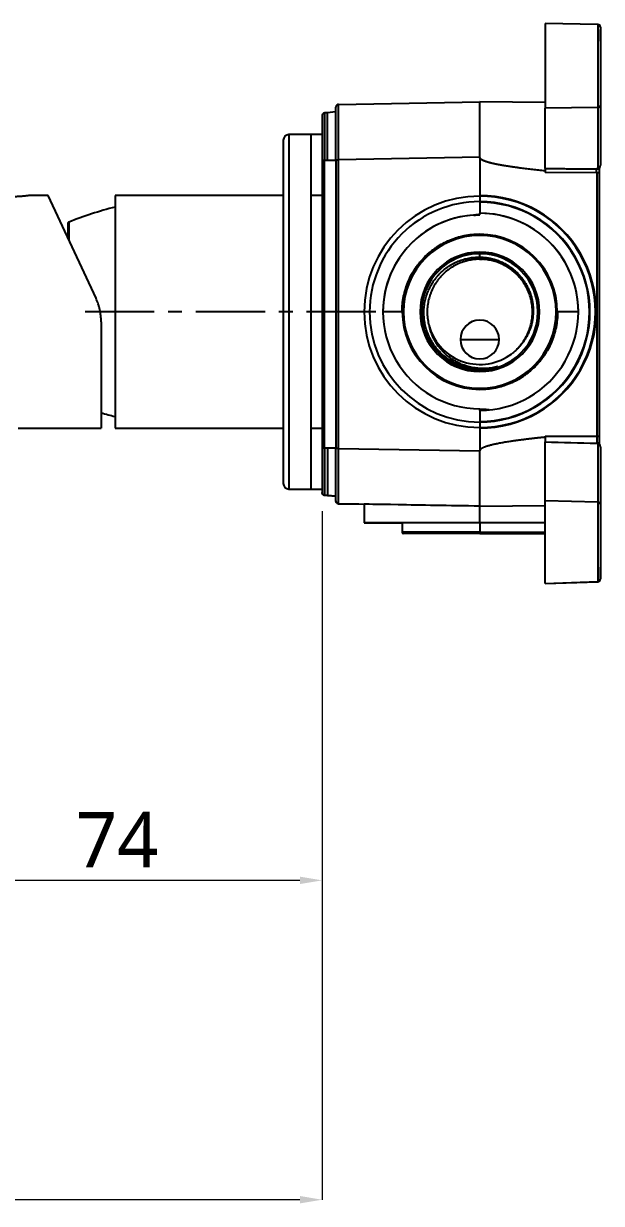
# Model space of a CAD drawing. Extents: x 4977 to 6105, y 0 to 827.
# Drawn here: x 5474.5 to 5578.9, y 173.6 to 386.7 of the extents above; entities that cross this region are included whole.
import ezdxf

# ---------------------------------------------------------------- set-up
doc = ezdxf.new("R2010")
doc.units = 0
doc.header["$LTSCALE"] = 10
doc.header["$MEASUREMENT"] = 0
doc.header["$PDMODE"] = 3
doc.header["$PDSIZE"] = -10
doc.linetypes.add('CENTER', pattern=[2, 1.25, -0.25, 0.25, -0.25])
doc.layers.get('0').update_dxf_attribs({"linetype": 'CONTINUOUS'})
doc.layers.get('DEFPOINTS').update_dxf_attribs({"linetype": 'CONTINUOUS'})
doc.layers.add('1', color=7, linetype='CONTINUOUS')
doc.styles.add('Daelim Dimension', font='NanumGothic.ttf')
doc.dimstyles.new('DEFAULT', dxfattribs={"dimscale": 2, "dimtxt": 2, "dimasz": 2, "dimexe": 0, "dimexo": 2, "dimgap": 1, "dimtad": 1, "dimdec": 1, "dimzin": 9, "dimdsep": 46, "dimtxsty": 'Daelim Dimension', "dimcen": 0.5, "dimclrd": 252, "dimclre": 252, "dimclrt": 3, "dimadec": 1, "dimazin": 0, "dimtfac": 1, "dimtdec": 1, "dimtix": 1, "dimtmove": 0, "dimatfit": 3, "dimfxl": 0, "dimtolj": 1, "dimtzin": 1, "dimlwd": 9, "dimlwe": 9, "dimarcsym": 0})

# ---------------------------------------------------------------- blocks, each defined once
blk = doc.blocks.new('*D16')
at = {"color": 5, "lineweight": 9, "ltscale": 0.5}
for p, q in [((5528.43, 298.65), (5528.43, 231.98)), ((5454.43, 254.76), (5454.43, 231.98)), ((5524.43, 231.98), (5458.43, 231.98))]:
    blk.add_line(p, q, dxfattribs=at)
at = {"color": 5, "ltscale": 0.5}
for points in [[(5458.43, 232.65), (5458.43, 231.31), (5454.43, 231.98)], [(5524.43, 232.65), (5524.43, 231.31), (5528.43, 231.98)]]:
    blk.add_solid(points, dxfattribs=at)
at = {"layer": 'DEFPOINTS', "color": 0, "ltscale": 0.5}
for p in [(5528.43, 302.65), (5454.43, 258.76), (5454.43, 231.98)]:
    blk.add_point(p, dxfattribs=at)
at = {"color": 7, "lineweight": -3, "ltscale": 0.5, "insert": (5491.43, 239.32), "char_height": 10, "attachment_point": 5, "style": 'Daelim Dimension'}
blk.add_mtext('\\A1;74', dxfattribs=at)
blk = doc.blocks.new('*D4')
at = {"color": 5, "lineweight": 9, "ltscale": 0.5}
for p, q in [((5323.53, 309.56), (5323.53, 174.31)), ((5528.43, 298.65), (5528.43, 174.31)), ((5524.43, 174.31), (5327.53, 174.31))]:
    blk.add_line(p, q, dxfattribs=at)
at = {"color": 5, "ltscale": 0.5}
for points in [[(5327.53, 174.98), (5327.53, 173.64), (5323.53, 174.31)], [(5524.43, 174.98), (5524.43, 173.64), (5528.43, 174.31)]]:
    blk.add_solid(points, dxfattribs=at)
at = {"layer": 'DEFPOINTS', "color": 0, "ltscale": 0.5}
for p in [(5323.53, 313.56), (5528.43, 302.65), (5323.53, 174.31)]:
    blk.add_point(p, dxfattribs=at)
at = {"color": 7, "lineweight": -3, "ltscale": 0.5, "insert": (5425.98, 181.75), "char_height": 10, "attachment_point": 5, "style": 'Daelim Dimension'}
blk.add_mtext('\\A1;205', dxfattribs=at)

msp = doc.modelspace()

# ---------------------------------------------------------------- linework, layer by layer
at = {"layer": '1', "color": 7, "linetype": 'Continuous', "lineweight": -3}
for p, q in [((5578.23, 386.54), (5568.73, 386.7)), ((5568.73, 386.7), (5568.73, 371.43)), ((5578.23, 386.54), (5578.24, 371.55)), ((5578.73, 386.04), (5578.73, 377.85)), ((5578.73, 383.51), (5578.73, 385.65)), ((5578.73, 377.85), (5578.73, 371.91)), ((5530.93, 370.74), (5529.38, 370.6)), ((5531.42, 372.11), (5556.93, 372.55)), ((5568.73, 372.45), (5556.93, 372.55)), ((5556.93, 362.55), (5556.93, 372.55)), ((5556.93, 362.56), (5556.93, 372.55)), ((5578.24, 371.55), (5568.73, 371.43)), ((5568.73, 360.54), (5568.73, 371.43)), ((5578.73, 371.91), (5578.73, 361.13)), ((5528.43, 370.06), (5528.43, 370.05)), ((5526.43, 366.65), (5522.43, 366.65)), ((5522.43, 366.65), (5522.43, 302.65)), ((5528.43, 366.65), (5524.43, 366.65)), ((5524.43, 366.65), (5524.43, 366.65)), ((5526.43, 366.65), (5526.43, 302.65)), ((5521.43, 365.65), (5521.43, 303.65)), ((5556.93, 362.56), (5531.42, 362.11)), ((5556.93, 362.55), (5556.93, 355.65)), ((5528.43, 362.06), (5528.44, 310.04)), ((5528.89, 310.04), (5528.88, 362.06)), ((5529.38, 362.06), (5530.93, 362.06)), ((5530.93, 362.11), (5530.94, 309.99)), ((5531.43, 309.99), (5531.42, 362.11)), ((5568.73, 360.54), (5568.73, 359.82)), ((5578.04, 360.45), (5578.23, 360.45)), ((5578.05, 359.73), (5568.73, 359.82)), ((5578.05, 359.73), (5578.05, 312.18)), ((5578.54, 312.18), (5578.53, 359.73)), ((5478.94, 355.65), (5475.49, 355.65)), ((5487.6, 337.09), (5478.94, 355.65)), ((5521.43, 355.65), (5491.03, 355.65)), ((5491.03, 355.65), (5491.03, 334.65)), ((5528.43, 355.65), (5526.43, 355.65)), ((5556.93, 355.55), (5556.93, 355.65)), ((5556.93, 355.65), (5556.93, 355.65)), ((5556.93, 355.55), (5556.93, 354.55)), ((5556.93, 355.55), (5556.93, 355.55)), ((5556.93, 354.45), (5556.93, 352.45)), ((5556.93, 354.45), (5556.93, 354.45)), ((5556.93, 352.15), (5556.93, 352.45)), ((5556.93, 352.15), (5556.93, 352.15)), ((5556.93, 352.15), (5556.93, 352.15)), ((5482.53, 350.66), (5482.53, 347.94)), ((5482.66, 350.85), (5482.66, 347.67)), ((5556.93, 348.45), (5556.93, 348.65)), ((5556.93, 345.45), (5556.93, 345.15)), ((5556.93, 344.53), (5556.93, 345.15)), ((5491.03, 334.65), (5491.03, 313.65)), ((5536.03, 334.65), (5536.03, 334.65)), ((5542.88, 334.65), (5539.43, 334.65)), ((5574.73, 334.65), (5570.98, 334.65)), ((5488.53, 332.86), (5488.53, 313.65)), ((5553.43, 329.65), (5560.43, 329.65)), ((5556.93, 324.3), (5556.93, 324.15)), ((5556.93, 323.85), (5556.93, 324.15)), ((5556.93, 320.85), (5556.93, 320.65)), ((5556.93, 316.85), (5556.93, 317.15)), ((5556.93, 316.85), (5556.93, 314.85)), ((5473.53, 313.65), (5488.53, 313.65)), ((5491.03, 313.65), (5521.43, 313.65)), ((5526.43, 313.65), (5528.43, 313.65)), ((5528.43, 313.65), (5528.43, 302.65)), ((5556.93, 314.85), (5556.93, 314.85)), ((5556.93, 314.75), (5556.93, 314.75)), ((5556.93, 314.75), (5556.93, 313.75)), ((5556.93, 314.75), (5556.93, 314.75)), ((5556.93, 313.65), (5556.93, 313.75)), ((5556.93, 313.75), (5556.93, 313.75)), ((5556.93, 313.65), (5556.94, 309.55)), ((5556.93, 313.65), (5556.93, 313.65)), ((5568.74, 300.53), (5568.74, 311.15)), ((5530.94, 310.04), (5529.39, 310.04)), ((5531.43, 309.99), (5556.94, 309.55)), ((5556.94, 299.55), (5556.94, 309.55)), ((5556.94, 299.55), (5556.94, 309.55)), ((5578.24, 310.91), (5578.06, 310.92)), ((5578.74, 310.24), (5578.74, 299.92)), ((5522.43, 302.65), (5526.43, 302.65)), ((5526.43, 302.65), (5528.43, 302.65)), ((5528.44, 302.04), (5528.44, 302.03)), ((5528.89, 301.53), (5528.89, 301.54)), ((5529.39, 301.5), (5530.94, 301.36)), ((5529.39, 301.49), (5530.94, 301.35)), ((5530.94, 301.35), (5529.39, 301.49)), ((5530.94, 300.5), (5530.94, 300.48)), ((5568.74, 294.25), (5568.74, 300.53)), ((5578.25, 300.29), (5568.74, 300.53)), ((5531.43, 299.98), (5531.43, 300)), ((5556.94, 299.55), (5531.43, 300)), ((5531.43, 299.98), (5536.04, 299.9)), ((5536.04, 299.91), (5536.04, 296.55)), ((5556.93, 299.55), (5568.74, 299.65)), ((5556.94, 296.55), (5556.94, 299.55)), ((5556.94, 299.55), (5556.94, 299.55)), ((5578.25, 300.29), (5578.26, 294.25)), ((5578.74, 299.92), (5578.74, 294.25)), ((5542.93, 296.55), (5542.93, 294.85)), ((5556.93, 296.55), (5556.93, 294.85)), ((5556.94, 296.55), (5556.94, 296.55)), ((5556.93, 294.85), (5542.93, 294.85)), ((5556.93, 294.65), (5543.13, 294.65)), ((5556.93, 294.85), (5568.74, 294.85)), ((5556.93, 294.65), (5556.93, 294.85)), ((5556.93, 294.65), (5568.74, 294.65)), ((5568.74, 285.61), (5568.74, 294.25)), ((5578.26, 294.25), (5578.26, 285.94)), ((5578.74, 294.25), (5578.74, 286.44)), ((5578.74, 286.42), (5578.74, 288.57)), ((5568.74, 285.61), (5578.26, 285.94)), ((5568.74, 285.59), (5578.26, 285.92)), ((5568.74, 285.59), (5568.74, 285.61)), ((5578.26, 285.92), (5578.26, 285.94))]:
    msp.add_line(p, q, dxfattribs=at)
at = {"layer": '1', "color": 1, "linetype": 'CENTER', "lineweight": -3}
msp.add_line((5538.13, 334.65), (5484.53, 334.65), dxfattribs=at)
at = {"layer": '1', "color": 7, "linetype": 'Continuous', "lineweight": -3}
for centre, radius, start, end in [((5578.23, 386.04), 0.5, 0.0077, 89.0077), ((5522.43, 365.65), 1, 90, 180), ((5524.43, 365.65), 1, 90, 93.3708), ((5508.39, 285.75), 70, 104.3587, 111.5684), ((5482.73, 350.66), 0.2, 111.5684, 180), ((5556.93, 334.65), 14, 90, 270), ((5556.93, 334.65), 13.8, 90, 270), ((5556.93, 334.65), 14, 270, 90), ((5556.93, 334.65), 13.8, 270, 90), ((5556.93, 334.65), 10.8, 90, 270), ((5556.93, 334.65), 10.8, 270, 90), ((5556.93, 334.65), 10.5, 90, 270), ((5556.93, 334.65), 10.5, 270, 90), ((5556.93, 329.65), 3.5, 90, 270), ((5556.93, 329.65), 3.5, 270, 90), ((5556.93, 334.65), 9.5, 196.7077, 307.2923), ((5508.39, 383.55), 70, 253.5185, 255.6413), ((5522.43, 303.65), 1, 180, 270), ((5543.13, 294.85), 0.2, 180, 270), ((5578.24, 286.44), 0.5, 272.0077, 0.0077), ((5578.24, 286.42), 0.5, 272.0077, 0.0077)]:
    msp.add_arc(centre, radius, start, end, dxfattribs=at)
for centre, major_axis, ratio, start_param, end_param in [((5578.23, 371.91), (-0.5, 0), 0.725783, 1.58825, 3.141593), ((5528.43, 362.06), (0, -8), 0.000003, 3.14141, 4.712402), ((5578.23, 361.13), (0, 0.68), 0.735598, 3.150376, 3.395769), ((5578.23, 361.13), (0, 0.68), 0.735598, 3.395769, 4.712389), ((5578.03, 359.73), (-0.5, 0), 0.000075, 3.141593, 4.677482), ((5556.93, 334.65), (-20.9, 0), 1, 4.712524, 6.28332), ((5556.93, 334.65), (-14.07, -14.07), 0.999999, 3.927126, 5.497923), ((5556.93, 334.65), (19.9, 0), 1, 1.570931, 3.141728), ((5556.96, 334.65), (-16.77, 12.64), 0.999997, 2.215335, 5.359367), ((5556.93, 334.65), (-20.9, 0), 1, 1.570931, 4.712524), ((5556.93, 334.65), (19.9, 0), 1, 4.712524, 7.854117), ((5556.93, 334.65), (-19.8, 0), 1, 1.570931, 4.712524), ((5556.93, 334.65), (-12.37, -12.37), 0.999999, 3.927126, 7.068719), ((5556.93, 334.65), (-12.37, -12.37), 0.999999, 3.927126, 5.497922), ((5556.93, 334.65), (-12.59, 12.59), 0.999999, 3.927076, 5.497921), ((5556.93, 334.65), (17.8, 0), 1, 4.712524, 7.854117), ((5556.93, 334.65), (-20.9, 0), 1, 0.000135, 1.570931), ((5556.93, 334.65), (-14.78, -14.78), 0.999999, 5.497923, 7.068719), ((5556.93, 334.65), (19.9, 0), 1, 3.141728, 4.712524), ((5568.74, 312.18), (0, 1.41), 0.000023, 1.570682, 1.803805), ((5568.74, 312.18), (0, 1.41), 0.000023, 1.803805, 2.38352), ((5528.44, 310.04), (0, -8), 0.000003, 4.712205, 6.283199), ((5578.24, 310.24), (0, 0.678), 0.73738, 4.712389, 6.26576), ((5556.94, 299.55), (-20.9, 0.36), 0.000074, 4.71239, 6.283187), ((5578.24, 299.92), (0.5, 0), 0.725885, 0, 1.53589), ((5556.94, 296.55), (20.9, 0), 0.000075, 3.141593, 3.978042), ((5556.94, 296.55), (20.9, 0), 0.000075, 1.570796, 3.141593), ((5556.94, 296.55), (-19.9, 0), 0.000075, 0, 0.790086), ((5556.94, 296.55), (-19.9, 0), 0.000075, 4.712389, 6.283185), ((5556.94, 296.55), (-19.9, 0), 0.000075, 4.077787, 4.712389), ((5556.94, 296.55), (20.9, 0), 0.000075, 0.970654, 1.570796)]:
    msp.add_ellipse(centre, major_axis=major_axis, ratio=ratio, start_param=start_param, end_param=end_param, dxfattribs=at)
for points, degree, knots in [([(5531.42, 372.11), (5531.39, 372.1), (5531.35, 372.1), (5531.29, 372.09), (5531.26, 372.08), (5531.2, 372.05), (5531.17, 372.04), (5531.12, 372), (5531.09, 371.98), (5531.05, 371.93), (5531.03, 371.91), (5530.99, 371.85), (5530.98, 371.82), (5530.95, 371.76), (5530.94, 371.73), (5530.93, 371.67), (5530.93, 371.64), (5530.93, 371.61)], 3, [0, 0, 0, 0, 0.125, 0.125, 0.25, 0.25, 0.375, 0.375, 0.5, 0.5, 0.625, 0.625, 0.75, 0.75, 0.875, 0.875, 1, 1, 1, 1]), ([(5531.42, 362.11), (5531.42, 362.5), (5531.42, 362.89), (5531.42, 363.64), (5531.42, 364), (5531.42, 364.71), (5531.42, 365.05), (5531.41, 365.7), (5531.41, 366.01), (5531.41, 366.6), (5531.41, 366.88), (5531.41, 367.42), (5531.41, 367.67), (5531.41, 368.15), (5531.41, 368.38), (5531.41, 368.69), (5531.41, 368.79), (5531.41, 368.94), (5531.41, 368.99), (5531.41, 369.08), (5531.41, 369.13), (5531.41, 369.36), (5531.41, 369.54), (5531.41, 369.9), (5531.41, 370.08), (5531.41, 370.42), (5531.41, 370.58), (5531.41, 370.9), (5531.41, 371.04), (5531.41, 371.32), (5531.41, 371.45), (5531.41, 371.67), (5531.41, 371.77), (5531.42, 371.93), (5531.42, 371.99), (5531.42, 372.08), (5531.42, 372.11), (5531.42, 372.11)], 3, [0, 0, 0, 0, 0.0625, 0.0625, 0.125, 0.125, 0.1875, 0.1875, 0.25, 0.25, 0.3125, 0.3125, 0.375, 0.375, 0.4375, 0.4375, 0.46875, 0.46875, 0.484375, 0.484375, 0.5, 0.5, 0.5625, 0.5625, 0.625, 0.625, 0.6875, 0.6875, 0.75, 0.75, 0.8125, 0.8125, 0.875, 0.875, 0.9375, 0.9375, 1, 1, 1, 1]), ([(5528.88, 370.56), (5528.82, 370.55), (5528.76, 370.54), (5528.65, 370.48), (5528.6, 370.44), (5528.52, 370.35), (5528.48, 370.3), (5528.44, 370.18), (5528.43, 370.12), (5528.43, 370.06)], 3, [0, 0, 0, 0, 0.25, 0.25, 0.5, 0.5, 0.75, 0.75, 1, 1, 1, 1]), ([(5528.88, 370.56), (5528.88, 370.56), (5528.88, 370.54), (5528.88, 370.49), (5528.88, 370.45), (5528.88, 370.34), (5528.88, 370.21), (5528.88, 369.92), (5528.88, 369.57), (5528.88, 369.14), (5528.88, 368.64), (5528.88, 368.08), (5528.88, 367.46), (5528.88, 366.79), (5528.88, 366.07), (5528.88, 365.32), (5528.88, 364.53), (5528.88, 363.99), (5528.88, 363.45), (5528.88, 363.17), (5528.88, 362.62), (5528.88, 362.34), (5528.88, 362.06)], 3, [0, 0, 0, 0, 0.0625, 0.0625, 0.125, 0.125, 0.1875, 0.25, 0.3125, 0.375, 0.4375, 0.5, 0.5625, 0.625, 0.6875, 0.75, 0.8125, 0.875, 0.875, 0.9375, 0.9375, 1, 1, 1, 1]), ([(5529.38, 370.6), (5529.38, 370.6), (5529.38, 370.59), (5529.38, 370.53), (5529.38, 370.49), (5529.38, 370.38), (5529.38, 370.25), (5529.38, 369.96), (5529.38, 369.61), (5529.38, 369.17), (5529.38, 368.67), (5529.38, 368.11), (5529.38, 367.49), (5529.38, 366.81), (5529.38, 366.1), (5529.38, 365.34), (5529.38, 364.55), (5529.38, 364), (5529.38, 363.46), (5529.38, 363.18), (5529.38, 362.62), (5529.38, 362.34), (5529.38, 362.06)], 3, [0, 0, 0, 0, 0.0625, 0.0625, 0.125, 0.125, 0.1875, 0.25, 0.3125, 0.375, 0.4375, 0.5, 0.5625, 0.625, 0.6875, 0.75, 0.8125, 0.875, 0.875, 0.9375, 0.9375, 1, 1, 1, 1]), ([(5568.73, 360.1), (5564.93, 360.48), (5562.34, 360.88), (5560.53, 361.15), (5559.32, 361.43), (5558.93, 361.52), (5558.61, 361.61), (5558.25, 361.71), (5557.94, 361.82), (5557.76, 361.89), (5557.62, 361.95), (5557.46, 362.02), (5557.33, 362.09), (5557.19, 362.17), (5557.08, 362.27), (5557, 362.33), (5556.97, 362.39), (5556.93, 362.46), (5556.93, 362.55)], 2, [0, 0, 0, 0.5, 0.5, 0.75, 0.75, 0.8125, 0.8125, 0.875, 0.875, 0.90625, 0.90625, 0.9375, 0.9375, 0.96875, 0.96875, 0.984375, 0.984375, 1, 1, 1]), ([(5528.43, 362.06), (5528.43, 362.06), (5528.44, 362.06), (5528.48, 362.06), (5528.52, 362.06), (5528.6, 362.06), (5528.65, 362.06), (5528.76, 362.06), (5528.82, 362.06), (5528.88, 362.06)], 3, [0, 0, 0, 0, 0.25, 0.25, 0.5, 0.5, 0.75, 0.75, 1, 1, 1, 1]), ([(5530.93, 362.11), (5530.93, 362.11), (5530.93, 362.11), (5530.94, 362.11), (5530.95, 362.11), (5530.98, 362.11), (5530.99, 362.11), (5531.03, 362.11), (5531.05, 362.11), (5531.09, 362.11), (5531.12, 362.11), (5531.17, 362.11), (5531.2, 362.11), (5531.26, 362.11), (5531.29, 362.11), (5531.36, 362.11), (5531.39, 362.11), (5531.42, 362.11)], 3, [0, 0, 0, 0, 0.125, 0.125, 0.25, 0.25, 0.375, 0.375, 0.5, 0.5, 0.625, 0.625, 0.75, 0.75, 0.875, 0.875, 1, 1, 1, 1]), ([(5578.05, 359.73), (5578.04, 359.8), (5578.04, 359.87), (5578.04, 360), (5578.04, 360.06), (5578.04, 360.18), (5578.04, 360.24), (5578.04, 360.35), (5578.04, 360.4), (5578.04, 360.45)], 3, [0, 0, 0, 0, 0.25, 0.25, 0.5, 0.5, 0.75, 0.75, 1, 1, 1, 1]), ([(5578.53, 359.73), (5578.53, 359.88), (5578.53, 360.13), (5578.53, 360.37), (5578.53, 360.47)], 3, [0, 0, 0, 0, 0.540893, 1, 1, 1, 1]), ([(5475.53, 355.65), (5475.53, 355.65), (5475.52, 355.65), (5475.49, 355.64), (5475.47, 355.64), (5475.45, 355.64), (5475.43, 355.64), (5475.42, 355.63), (5475.37, 355.63), (5475.31, 355.62), (5475.23, 355.61), (5475.16, 355.6), (5475.13, 355.6), (5475.09, 355.59), (5475.08, 355.59), (5475.05, 355.59), (5474.99, 355.58), (5474.86, 355.56), (5474.66, 355.54), (5474.51, 355.53), (5474.42, 355.52), (5474.4, 355.52), (5474.36, 355.51), (5474.3, 355.51), (5474.24, 355.5), (5474.12, 355.49), (5473.95, 355.48), (5473.77, 355.47), (5473.64, 355.46), (5473.59, 355.46), (5473.5, 355.46), (5473.45, 355.45), (5473.31, 355.45), (5473.12, 355.44), (5472.93, 355.44), (5472.78, 355.44), (5472.71, 355.44), (5472.63, 355.43), (5472.58, 355.43), (5472.56, 355.43), (5472.44, 355.43), (5472.34, 355.44), (5472.14, 355.44), (5471.95, 355.44), (5471.76, 355.45), (5471.64, 355.45), (5471.62, 355.45), (5471.57, 355.46), (5471.55, 355.46), (5471.48, 355.46), (5471.43, 355.46), (5471.29, 355.47), (5471.12, 355.48), (5470.95, 355.49), (5470.83, 355.5), (5470.79, 355.51), (5470.71, 355.51), (5470.67, 355.52), (5470.55, 355.53), (5470.41, 355.54), (5470.21, 355.56), (5470.1, 355.58), (5470.03, 355.58), (5470.01, 355.59), (5469.99, 355.59), (5469.95, 355.59), (5469.91, 355.6), (5469.84, 355.61), (5469.76, 355.62), (5469.69, 355.63), (5469.65, 355.63), (5469.64, 355.64), (5469.62, 355.64), (5469.61, 355.64), (5469.6, 355.64), (5469.57, 355.64), (5469.54, 355.65), (5469.53, 355.65), (5469.53, 355.65)], 3, [0, 0, 0, 0, 0.031031, 0.062288, 0.062288, 0.077917, 0.077917, 0.093545, 0.093545, 0.124802, 0.156059, 0.156059, 0.171688, 0.171688, 0.179502, 0.179502, 0.187316, 0.218573, 0.249831, 0.281088, 0.281088, 0.288902, 0.288902, 0.296716, 0.312345, 0.312345, 0.343602, 0.374859, 0.374859, 0.390487, 0.390487, 0.406116, 0.406116, 0.437373, 0.46863, 0.46863, 0.484259, 0.492073, 0.492073, 0.499887, 0.499887, 0.531144, 0.531144, 0.562401, 0.593658, 0.593658, 0.601472, 0.601472, 0.609287, 0.609287, 0.624915, 0.624915, 0.656172, 0.687429, 0.687429, 0.703058, 0.703058, 0.718686, 0.718686, 0.749944, 0.781201, 0.812458, 0.812458, 0.820272, 0.820272, 0.828086, 0.843715, 0.843715, 0.874972, 0.906229, 0.906229, 0.921857, 0.921857, 0.929672, 0.929672, 0.937486, 0.968743, 1, 1, 1, 1]), ([(5556.93, 352.15), (5556.86, 352.15), (5556.79, 352.15), (5556.68, 352.15), (5556.65, 352.15), (5556.59, 352.15), (5556.58, 352.15), (5556.54, 352.15), (5556.53, 352.15), (5556.44, 352.15), (5556.38, 352.15), (5556.31, 352.14), (5556.29, 352.14), (5556.26, 352.14), (5556.25, 352.14), (5556.21, 352.14), (5556.18, 352.14), (5556.1, 352.13), (5556.06, 352.13), (5556.01, 352.13), (5556, 352.13), (5555.98, 352.13), (5555.95, 352.13), (5555.91, 352.12), (5555.89, 352.12), (5555.87, 352.12), (5555.87, 352.12), (5555.86, 352.12), (5555.86, 352.12), (5555.84, 352.12), (5555.83, 352.12), (5555.83, 352.12), (5555.83, 352.12), (5555.84, 352.12), (5555.84, 352.12), (5555.85, 352.12), (5555.85, 352.12), (5555.87, 352.12), (5555.89, 352.12), (5555.92, 352.13), (5555.93, 352.13), (5555.94, 352.13), (5555.95, 352.13), (5555.98, 352.13), (5556, 352.13), (5556.06, 352.13), (5556.1, 352.13), (5556.18, 352.14), (5556.21, 352.14), (5556.26, 352.14), (5556.32, 352.14), (5556.38, 352.15), (5556.44, 352.15), (5556.48, 352.15), (5556.58, 352.15), (5556.64, 352.15), (5556.75, 352.15), (5556.79, 352.15), (5556.86, 352.15), (5556.89, 352.15), (5556.93, 352.15)], 3, [0, 0, 0, 0, 0.0625, 0.0625, 0.09375, 0.09375, 0.109375, 0.109375, 0.125, 0.125, 0.1875, 0.1875, 0.203125, 0.203125, 0.21875, 0.21875, 0.25, 0.25, 0.3125, 0.3125, 0.328125, 0.328125, 0.34375, 0.375, 0.40625, 0.40625, 0.421875, 0.421875, 0.4375, 0.4375, 0.5, 0.5, 0.53125, 0.53125, 0.546875, 0.546875, 0.5625, 0.5625, 0.625, 0.625, 0.640625, 0.640625, 0.65625, 0.65625, 0.6875, 0.6875, 0.75, 0.75, 0.78125, 0.78125, 0.8125, 0.84375, 0.84375, 0.875, 0.875, 0.9375, 0.9375, 0.96875, 0.96875, 1, 1, 1, 1]), ([(5542.88, 334.65), (5542.88, 335.13), (5542.91, 335.6), (5543, 336.54), (5543.07, 337), (5543.26, 337.92), (5543.38, 338.37), (5543.53, 338.88), (5543.55, 338.94), (5543.59, 339.05), (5543.64, 339.21), (5543.78, 339.6), (5543.91, 339.92), (5544.18, 340.56), (5544.38, 340.97), (5544.81, 341.77), (5545.05, 342.16), (5545.34, 342.58), (5545.37, 342.63), (5545.43, 342.72), (5545.53, 342.86), (5545.77, 343.18), (5545.98, 343.45), (5546.41, 343.97), (5546.71, 344.3), (5547.34, 344.93), (5547.67, 345.23), (5548.11, 345.58), (5548.19, 345.65), (5548.37, 345.79), (5548.46, 345.86), (5548.73, 346.06), (5548.91, 346.19), (5549.47, 346.56), (5549.86, 346.8), (5550.65, 347.22), (5551.05, 347.42), (5551.68, 347.68), (5551.89, 347.77), (5552.22, 347.89), (5552.38, 347.94), (5552.55, 348), (5552.66, 348.03), (5552.71, 348.05), (5553.22, 348.21), (5553.67, 348.32), (5554.58, 348.51), (5555.04, 348.58), (5555.98, 348.68), (5556.45, 348.7), (5556.93, 348.7)], 3, [0, 0, 0, 0, 0.0625, 0.0625, 0.125, 0.125, 0.1875, 0.1875, 0.195312, 0.195312, 0.203125, 0.21875, 0.25, 0.25, 0.3125, 0.3125, 0.375, 0.375, 0.382812, 0.382812, 0.390625, 0.40625, 0.4375, 0.4375, 0.5, 0.5, 0.5625, 0.5625, 0.578125, 0.578125, 0.59375, 0.59375, 0.625, 0.625, 0.6875, 0.6875, 0.75, 0.75, 0.78125, 0.78125, 0.796875, 0.804687, 0.804687, 0.8125, 0.8125, 0.875, 0.875, 0.9375, 0.9375, 1, 1, 1, 1]), ([(5556.93, 324.3), (5556.6, 324.3), (5556.27, 324.32), (5555.61, 324.4), (5555.28, 324.45), (5554.87, 324.54), (5554.79, 324.55), (5554.63, 324.59), (5554.55, 324.61), (5554.31, 324.68), (5554.15, 324.72), (5553.67, 324.87), (5553.36, 324.98), (5552.76, 325.24), (5552.46, 325.38), (5552.02, 325.62), (5551.88, 325.7), (5551.67, 325.83), (5551.6, 325.87), (5551.46, 325.96), (5551.39, 326.01), (5551.04, 326.24), (5550.78, 326.44), (5550.27, 326.86), (5550.02, 327.08), (5549.56, 327.55), (5549.34, 327.79), (5549.07, 328.12), (5549.02, 328.18), (5548.92, 328.31), (5548.87, 328.38), (5548.72, 328.58), (5548.62, 328.71), (5548.35, 329.13), (5548.18, 329.41), (5547.87, 329.99), (5547.73, 330.29), (5547.54, 330.74), (5547.48, 330.9), (5547.39, 331.13), (5547.36, 331.21), (5547.31, 331.37), (5547.29, 331.45), (5547.16, 331.85), (5547.08, 332.17), (5546.95, 332.82), (5546.9, 333.14), (5546.84, 333.8), (5546.82, 334.13), (5546.82, 334.54), (5546.82, 334.63), (5546.82, 334.75), (5546.82, 334.79), (5546.82, 334.88), (5546.83, 335.08), (5546.85, 335.29), (5546.89, 335.78), (5546.99, 336.44), (5547.15, 337.08), (5547.29, 337.55), (5547.34, 337.71), (5547.42, 337.95), (5547.45, 338.02), (5547.51, 338.18), (5547.54, 338.26), (5547.7, 338.64), (5547.84, 338.94), (5548.15, 339.52), (5548.32, 339.81), (5548.68, 340.35), (5548.88, 340.62), (5549.12, 340.91), (5549.14, 340.94), (5549.2, 341.01), (5549.23, 341.04), (5549.31, 341.13), (5549.36, 341.2), (5549.53, 341.38), (5549.64, 341.5), (5550, 341.85), (5550.48, 342.29), (5551.01, 342.68), (5551.43, 342.96), (5551.57, 343.05), (5551.78, 343.18), (5551.86, 343.22), (5552, 343.3), (5552.07, 343.34), (5552.44, 343.53), (5552.74, 343.67), (5553.35, 343.92), (5553.66, 344.03), (5554.3, 344.22), (5554.62, 344.29), (5555.27, 344.42), (5555.6, 344.46), (5556.27, 344.52), (5556.6, 344.53), (5556.93, 344.53)], 3, [0, 0, 0, 0, 0.03125, 0.03125, 0.0625, 0.0625, 0.070313, 0.070313, 0.078125, 0.078125, 0.09375, 0.09375, 0.125, 0.125, 0.15625, 0.15625, 0.171875, 0.171875, 0.179688, 0.179688, 0.1875, 0.1875, 0.21875, 0.21875, 0.25, 0.25, 0.28125, 0.28125, 0.289063, 0.289063, 0.296875, 0.296875, 0.3125, 0.3125, 0.34375, 0.34375, 0.375, 0.375, 0.390625, 0.390625, 0.398438, 0.398438, 0.40625, 0.40625, 0.4375, 0.4375, 0.46875, 0.46875, 0.5, 0.5, 0.507813, 0.507813, 0.511719, 0.511719, 0.515625, 0.53125, 0.53125, 0.5625, 0.59375, 0.59375, 0.609375, 0.609375, 0.617188, 0.617188, 0.625, 0.625, 0.65625, 0.65625, 0.6875, 0.6875, 0.71875, 0.71875, 0.722656, 0.722656, 0.726562, 0.726562, 0.734375, 0.734375, 0.75, 0.75, 0.78125, 0.8125, 0.8125, 0.828125, 0.828125, 0.835938, 0.835938, 0.84375, 0.84375, 0.875, 0.875, 0.90625, 0.90625, 0.9375, 0.9375, 0.96875, 0.96875, 1, 1, 1, 1]), ([(5556.93, 344.15), (5556.56, 344.15), (5556.19, 344.13), (5555.46, 344.04), (5555.1, 343.98), (5554.64, 343.87), (5554.55, 343.85), (5554.37, 343.8), (5554.11, 343.72), (5553.85, 343.64), (5553.33, 343.45), (5552.99, 343.3), (5552.34, 342.97), (5552.02, 342.79), (5551.67, 342.56), (5551.63, 342.53), (5551.55, 342.48), (5551.44, 342.4), (5551.18, 342.21), (5550.96, 342.04), (5550.54, 341.69), (5550.27, 341.43), (5549.89, 341.03), (5549.77, 340.9), (5549.59, 340.68), (5549.51, 340.58), (5549.42, 340.47), (5549.37, 340.39), (5549.34, 340.36), (5549.09, 340.02), (5548.89, 339.71), (5548.52, 339.08), (5548.35, 338.75), (5548.14, 338.24), (5548.07, 338.07), (5547.97, 337.81), (5547.94, 337.73), (5547.9, 337.59), (5547.89, 337.55), (5547.86, 337.46), (5547.84, 337.42), (5547.72, 337.02), (5547.64, 336.66), (5547.51, 335.94), (5547.47, 335.57), (5547.44, 335.02), (5547.43, 334.84), (5547.43, 334.56), (5547.43, 334.47), (5547.44, 334.28), (5547.44, 334.19), (5547.47, 333.73), (5547.51, 333.36), (5547.64, 332.63), (5547.73, 332.27), (5547.83, 331.92)], 3, [0, 0, 0, 0, 0.0625, 0.0625, 0.125, 0.125, 0.140625, 0.140625, 0.15625, 0.1875, 0.1875, 0.25, 0.25, 0.3125, 0.3125, 0.320312, 0.320312, 0.328125, 0.34375, 0.375, 0.375, 0.4375, 0.4375, 0.46875, 0.46875, 0.484375, 0.492187, 0.492187, 0.5, 0.5, 0.5625, 0.5625, 0.625, 0.625, 0.65625, 0.65625, 0.671875, 0.671875, 0.679688, 0.679688, 0.6875, 0.6875, 0.75, 0.75, 0.8125, 0.8125, 0.84375, 0.84375, 0.859375, 0.859375, 0.875, 0.875, 0.9375, 0.9375, 1, 1, 1, 1]), ([(5556.93, 344.15), (5556.62, 344.15), (5556.31, 344.13), (5555.69, 344.07), (5555.38, 344.03), (5554.92, 343.94), (5554.77, 343.9), (5554.61, 343.86), (5554.6, 343.86), (5554.59, 343.86)], 3, [0, 0, 0, 0, 0.394867, 0.394867, 0.789733, 0.789733, 0.987167, 0.987167, 1, 1, 1, 1]), ([(5556.85, 344.15), (5557.01, 344.15), (5557.17, 344.15), (5557.36, 344.14), (5557.38, 344.14), (5557.41, 344.14)], 3, [0, 0, 0, 0, 0.851715, 0.851715, 1, 1, 1, 1]), ([(5556.93, 344.53), (5557.19, 344.52), (5557.69, 344.5), (5558.44, 344.4), (5558.93, 344.29), (5559.24, 344.22), (5559.3, 344.2), (5559.42, 344.17), (5559.61, 344.12), (5559.79, 344.06), (5560.14, 343.94), (5560.38, 343.85), (5560.84, 343.66), (5561.29, 343.45), (5561.73, 343.2), (5562.05, 343), (5562.16, 342.93), (5562.31, 342.83), (5562.37, 342.79), (5562.47, 342.72), (5562.73, 342.53), (5562.97, 342.34), (5563.35, 342.01), (5563.54, 341.85), (5563.89, 341.49), (5564.06, 341.31), (5564.31, 341.02), (5564.43, 340.88), (5564.54, 340.73), (5564.62, 340.63), (5564.66, 340.58), (5564.85, 340.32), (5564.99, 340.11), (5565.25, 339.69), (5565.37, 339.47), (5565.6, 339.02), (5565.71, 338.8), (5565.91, 338.34), (5565.99, 338.1), (5566.09, 337.8), (5566.11, 337.74), (5566.15, 337.62), (5566.17, 337.56), (5566.22, 337.38), (5566.26, 337.26), (5566.35, 336.89), (5566.45, 336.4), (5566.51, 335.9), (5566.56, 335.41), (5566.57, 335.15), (5566.57, 334.78), (5566.57, 334.65), (5566.57, 334.46), (5566.56, 334.4), (5566.56, 334.27), (5566.55, 334.21), (5566.53, 333.89), (5566.51, 333.64), (5566.43, 333.15), (5566.34, 332.66), (5566.21, 332.17), (5566.1, 331.81), (5566.06, 331.69), (5565.99, 331.52), (5565.97, 331.46), (5565.93, 331.34), (5565.91, 331.28), (5565.79, 330.99), (5565.68, 330.76), (5565.46, 330.31), (5565.22, 329.87), (5564.95, 329.45), (5564.66, 329.04), (5564.5, 328.84), (5564.3, 328.6), (5564.26, 328.55), (5564.18, 328.45), (5564.13, 328.41), (5564.01, 328.27), (5563.92, 328.17), (5563.65, 327.9), (5563.29, 327.56), (5562.89, 327.24), (5562.69, 327.09)], 3, [0, 0, 0, 0, 0.03125, 0.0625, 0.09375, 0.09375, 0.101563, 0.101563, 0.109375, 0.125, 0.125, 0.15625, 0.15625, 0.1875, 0.21875, 0.21875, 0.234375, 0.234375, 0.242188, 0.242188, 0.25, 0.28125, 0.28125, 0.3125, 0.3125, 0.34375, 0.34375, 0.359375, 0.367188, 0.367188, 0.375, 0.375, 0.40625, 0.40625, 0.4375, 0.4375, 0.46875, 0.46875, 0.5, 0.5, 0.507813, 0.507813, 0.515625, 0.515625, 0.53125, 0.53125, 0.5625, 0.59375, 0.59375, 0.625, 0.625, 0.640625, 0.640625, 0.648438, 0.648438, 0.65625, 0.65625, 0.6875, 0.6875, 0.71875, 0.75, 0.75, 0.765625, 0.765625, 0.773438, 0.773438, 0.78125, 0.78125, 0.8125, 0.8125, 0.84375, 0.875, 0.875, 0.90625, 0.90625, 0.914062, 0.914062, 0.921875, 0.921875, 0.9375, 0.9375, 0.96875, 1, 1, 1, 1]), ([(5563.74, 328.02), (5563.92, 328.21), (5564.1, 328.41), (5564.33, 328.68), (5564.4, 328.78), (5564.47, 328.87), (5564.52, 328.93), (5564.54, 328.96), (5564.66, 329.12), (5564.75, 329.25), (5565.01, 329.64), (5565.33, 330.17), (5565.59, 330.73), (5565.77, 331.16), (5565.82, 331.3), (5565.9, 331.52), (5565.93, 331.6), (5565.98, 331.74), (5566, 331.82), (5566.11, 332.19), (5566.19, 332.5), (5566.31, 333.1), (5566.36, 333.41), (5566.42, 334.02), (5566.43, 334.33), (5566.43, 334.73), (5566.43, 334.8), (5566.43, 334.92), (5566.43, 334.96), (5566.42, 335.04), (5566.42, 335.23), (5566.4, 335.43), (5566.36, 335.89), (5566.26, 336.5), (5566.11, 337.1), (5565.98, 337.55), (5565.93, 337.7), (5565.85, 337.92), (5565.82, 337.99), (5565.77, 338.14), (5565.74, 338.21), (5565.59, 338.57), (5565.46, 338.85), (5565.17, 339.4), (5565.01, 339.66), (5564.66, 340.18), (5564.48, 340.43), (5564.26, 340.7), (5564.23, 340.73), (5564.18, 340.79), (5564.15, 340.82), (5564.08, 340.91), (5563.92, 341.09), (5563.76, 341.26), (5563.43, 341.58), (5563.2, 341.79), (5562.73, 342.19), (5562.48, 342.37), (5562.09, 342.63), (5561.96, 342.71), (5561.76, 342.83), (5561.69, 342.87), (5561.55, 342.95), (5561.48, 342.99), (5561.14, 343.17), (5560.86, 343.31), (5560.29, 343.54), (5560, 343.65), (5559.41, 343.83), (5559.1, 343.9), (5558.72, 343.98), (5558.64, 343.99), (5558.49, 344.02), (5558.26, 344.06), (5558.02, 344.09), (5557.56, 344.13), (5557.25, 344.15), (5556.93, 344.15)], 3, [0, 0, 0, 0, 0.036447, 0.036447, 0.046921, 0.052158, 0.052158, 0.057394, 0.057394, 0.078341, 0.078341, 0.120235, 0.162128, 0.162128, 0.183075, 0.183075, 0.193548, 0.193548, 0.204022, 0.204022, 0.245915, 0.245915, 0.287809, 0.287809, 0.329703, 0.329703, 0.340176, 0.340176, 0.345413, 0.345413, 0.350649, 0.371596, 0.371596, 0.41349, 0.455383, 0.455383, 0.47633, 0.47633, 0.486804, 0.486804, 0.497277, 0.497277, 0.539171, 0.539171, 0.581064, 0.581064, 0.622958, 0.622958, 0.628194, 0.628194, 0.633431, 0.633431, 0.643904, 0.664851, 0.664851, 0.706745, 0.706745, 0.748638, 0.748638, 0.769585, 0.769585, 0.780059, 0.780059, 0.790532, 0.790532, 0.832426, 0.832426, 0.874319, 0.874319, 0.916213, 0.916213, 0.926686, 0.926686, 0.93716, 0.958106, 0.958106, 1, 1, 1, 1]), ([(5488.53, 332.86), (5488.53, 333.23), (5488.51, 333.59), (5488.43, 334.31), (5488.37, 334.67), (5488.26, 335.2), (5488.21, 335.37), (5488.14, 335.64), (5488.11, 335.72), (5488.06, 335.9), (5488.03, 335.99), (5487.89, 336.42), (5487.75, 336.76), (5487.6, 337.09)], 3, [0, 0, 0, 0, 0.25, 0.25, 0.5, 0.5, 0.625, 0.625, 0.6875, 0.6875, 0.75, 0.75, 1, 1, 1, 1]), ([(5570.98, 334.65), (5570.98, 334.17), (5570.96, 333.7), (5570.86, 332.76), (5570.79, 332.3), (5570.6, 331.38), (5570.49, 330.92), (5570.33, 330.42), (5570.31, 330.36), (5570.28, 330.25), (5570.22, 330.09), (5570.09, 329.7), (5569.96, 329.38), (5569.69, 328.74), (5569.49, 328.33), (5569.05, 327.53), (5568.82, 327.14), (5568.53, 326.71), (5568.49, 326.67), (5568.43, 326.57), (5568.33, 326.44), (5568.1, 326.12), (5567.89, 325.85), (5567.46, 325.33), (5567.16, 325), (5566.52, 324.37), (5566.19, 324.07), (5565.76, 323.72), (5565.67, 323.65), (5565.49, 323.51), (5565.4, 323.44), (5565.13, 323.24), (5564.95, 323.11), (5564.39, 322.73), (5564.01, 322.5), (5563.22, 322.08), (5562.81, 321.88), (5562.18, 321.62), (5561.97, 321.53), (5561.65, 321.41), (5561.48, 321.36), (5561.32, 321.3), (5561.21, 321.27), (5561.15, 321.25), (5560.65, 321.09), (5560.2, 320.98), (5559.28, 320.79), (5558.82, 320.72), (5557.89, 320.62), (5557.41, 320.6), (5556.93, 320.6)], 3, [0, 0, 0, 0, 0.0625, 0.0625, 0.125, 0.125, 0.1875, 0.1875, 0.195312, 0.195312, 0.203125, 0.21875, 0.25, 0.25, 0.3125, 0.3125, 0.375, 0.375, 0.382812, 0.382812, 0.390625, 0.40625, 0.4375, 0.4375, 0.5, 0.5, 0.5625, 0.5625, 0.578125, 0.578125, 0.59375, 0.59375, 0.625, 0.625, 0.6875, 0.6875, 0.75, 0.75, 0.78125, 0.78125, 0.796875, 0.804687, 0.804687, 0.8125, 0.8125, 0.875, 0.875, 0.9375, 0.9375, 1, 1, 1, 1]), ([(5547.76, 332.19), (5547.78, 332.09), (5547.81, 332), (5547.86, 331.84), (5547.88, 331.77), (5547.9, 331.71)], 3, [0, 0, 0, 0, 0.6108, 0.6108, 1, 1, 1, 1]), ([(5560.15, 324.76), (5559.48, 324.58), (5558.8, 324.47), (5557.77, 324.41), (5557.43, 324.41), (5556.75, 324.43), (5556.41, 324.46), (5555.41, 324.61), (5554.75, 324.77), (5553.8, 325.1), (5553.49, 325.23), (5552.89, 325.51), (5552.6, 325.67), (5551.75, 326.18), (5551.22, 326.57), (5550.49, 327.23), (5550.26, 327.46), (5549.83, 327.95), (5549.62, 328.2), (5549.05, 328.98), (5548.72, 329.54), (5548.32, 330.41), (5548.2, 330.71), (5547.99, 331.31), (5547.91, 331.61), (5547.83, 331.92)], 3, [0, 0, 0, 0, 0.125, 0.125, 0.1875, 0.1875, 0.25, 0.25, 0.375, 0.375, 0.4375, 0.4375, 0.5, 0.5, 0.625, 0.625, 0.6875, 0.6875, 0.75, 0.75, 0.875, 0.875, 0.9375, 0.9375, 1, 1, 1, 1]), ([(5560.15, 324.76), (5559.63, 324.6), (5559.09, 324.48), (5558.02, 324.32), (5557.47, 324.29), (5556.93, 324.3)], 3, [0, 0, 0, 0, 0.5, 0.5, 1, 1, 1, 1]), ([(5556.93, 317.08), (5557.41, 317.08), (5557.88, 317.06), (5558.43, 317.01), (5558.53, 317), (5558.62, 317)], 3, [0, 0, 0, 0, 0.834243, 0.834243, 1, 1, 1, 1]), ([(5568.74, 312.01), (5568.65, 312), (5568.49, 311.98), (5568.25, 311.96), (5568.01, 311.93), (5567.77, 311.91), (5567.54, 311.88), (5567.3, 311.86), (5567.07, 311.83), (5566.85, 311.81), (5566.62, 311.78), (5566.4, 311.76), (5566.18, 311.73), (5565.97, 311.7), (5565.75, 311.68), (5565.54, 311.65), (5565.33, 311.63), (5565.13, 311.6), (5564.92, 311.58), (5564.72, 311.55), (5564.52, 311.53), (5564.33, 311.5), (5564.13, 311.48), (5563.94, 311.45), (5563.75, 311.43), (5563.57, 311.4), (5563.39, 311.38), (5563.21, 311.35), (5563.03, 311.33), (5562.85, 311.3), (5562.68, 311.27), (5562.51, 311.25), (5562.11, 311.19), (5561.5, 311.09), (5560.71, 310.95), (5559.99, 310.81), (5559.44, 310.69), (5559.02, 310.59), (5558.73, 310.52), (5558.47, 310.44), (5558.24, 310.38), (5558.06, 310.32), (5557.91, 310.26), (5557.78, 310.22), (5557.66, 310.17), (5557.55, 310.12), (5557.45, 310.07), (5557.36, 310.02), (5557.28, 309.97), (5557.2, 309.92), (5557.14, 309.87), (5557.09, 309.83), (5557.05, 309.8), (5557.02, 309.77), (5557, 309.74), (5556.99, 309.73), (5556.98, 309.71), (5556.97, 309.69), (5556.96, 309.68), (5556.95, 309.66), (5556.95, 309.64), (5556.94, 309.63), (5556.94, 309.61), (5556.94, 309.59), (5556.94, 309.57), (5556.94, 309.56), (5556.94, 309.55)], 3, [0, 0, 0, 0, 0.020114, 0.040018, 0.059711, 0.079195, 0.098468, 0.117531, 0.136383, 0.155026, 0.173458, 0.19168, 0.209693, 0.227495, 0.245087, 0.262469, 0.279642, 0.296604, 0.313357, 0.3299, 0.346233, 0.362356, 0.37827, 0.393974, 0.409469, 0.424754, 0.439829, 0.454695, 0.469352, 0.483799, 0.498037, 0.512066, 0.525886, 0.597506, 0.663071, 0.722599, 0.776113, 0.802209, 0.826665, 0.84949, 0.870694, 0.884246, 0.896819, 0.908419, 0.919052, 0.928726, 0.937453, 0.945606, 0.95347, 0.961065, 0.96841, 0.972992, 0.977007, 0.980465, 0.983382, 0.984896, 0.986393, 0.987879, 0.989358, 0.990837, 0.992321, 0.993815, 0.995325, 0.996856, 0.998413, 1, 1, 1, 1]), ([(5578.05, 312.18), (5578.08, 312.18), (5578.12, 312.18), (5578.18, 312.18), (5578.21, 312.18), (5578.27, 312.18), (5578.3, 312.18), (5578.35, 312.18), (5578.37, 312.18), (5578.42, 312.18), (5578.44, 312.18), (5578.47, 312.18), (5578.49, 312.18), (5578.51, 312.18), (5578.52, 312.18), (5578.53, 312.18), (5578.54, 312.18), (5578.54, 312.18)], 3, [0, 0, 0, 0, 0.125013, 0.125013, 0.250026, 0.250026, 0.37504, 0.37504, 0.500053, 0.500053, 0.625066, 0.625066, 0.750079, 0.750079, 0.875093, 0.875093, 1, 1, 1, 1]), ([(5528.89, 310.04), (5528.83, 310.04), (5528.77, 310.04), (5528.66, 310.04), (5528.61, 310.04), (5528.53, 310.04), (5528.49, 310.04), (5528.45, 310.04), (5528.44, 310.04), (5528.44, 310.04)], 3, [0, 0, 0, 0, 0.249862, 0.249862, 0.499723, 0.499723, 0.749585, 0.749585, 1, 1, 1, 1]), ([(5528.89, 310.04), (5528.89, 309.76), (5528.89, 309.48), (5528.89, 308.93), (5528.89, 308.65), (5528.89, 308.11), (5528.89, 307.57), (5528.89, 306.78), (5528.89, 306.03), (5528.89, 305.31), (5528.89, 304.64), (5528.89, 304.02), (5528.89, 303.46), (5528.89, 302.96), (5528.89, 302.53), (5528.89, 302.18), (5528.89, 301.9), (5528.89, 301.76), (5528.89, 301.65), (5528.89, 301.61), (5528.89, 301.56), (5528.89, 301.54), (5528.89, 301.54)], 3, [0, 0, 0, 0, 0.0625, 0.0625, 0.125, 0.125, 0.1875, 0.25, 0.3125, 0.375, 0.4375, 0.5, 0.5625, 0.625, 0.6875, 0.75, 0.8125, 0.875, 0.875, 0.9375, 0.9375, 1, 1, 1, 1]), ([(5529.39, 310.04), (5529.39, 309.76), (5529.39, 309.48), (5529.39, 308.92), (5529.39, 308.65), (5529.39, 308.1), (5529.39, 307.56), (5529.39, 306.77), (5529.39, 306.01), (5529.39, 305.29), (5529.39, 304.61), (5529.39, 303.99), (5529.39, 303.43), (5529.39, 302.93), (5529.39, 302.5), (5529.39, 302.14), (5529.39, 301.85), (5529.39, 301.72), (5529.39, 301.61), (5529.39, 301.57), (5529.39, 301.51), (5529.39, 301.5), (5529.39, 301.5)], 3, [0, 0, 0, 0, 0.0625, 0.0625, 0.125, 0.125, 0.1875, 0.25, 0.3125, 0.375, 0.4375, 0.5, 0.5625, 0.625, 0.6875, 0.75, 0.8125, 0.875, 0.875, 0.9375, 0.9375, 1, 1, 1, 1]), ([(5531.43, 309.99), (5531.39, 309.99), (5531.36, 309.99), (5531.3, 309.99), (5531.27, 309.99), (5531.21, 309.99), (5531.18, 309.99), (5531.13, 309.99), (5531.1, 309.99), (5531.06, 309.99), (5531.04, 309.99), (5531, 309.99), (5530.99, 309.99), (5530.96, 309.99), (5530.95, 309.99), (5530.94, 309.99), (5530.94, 309.99), (5530.94, 309.99)], 3, [0, 0, 0, 0, 0.125, 0.125, 0.25, 0.25, 0.375, 0.375, 0.5, 0.5, 0.625, 0.625, 0.75, 0.75, 0.875, 0.875, 1, 1, 1, 1]), ([(5531.43, 300), (5531.43, 300), (5531.43, 300.02), (5531.43, 300.11), (5531.43, 300.17), (5531.42, 300.33), (5531.42, 300.43), (5531.42, 300.66), (5531.42, 300.78), (5531.42, 301.06), (5531.42, 301.21), (5531.42, 301.52), (5531.42, 301.68), (5531.42, 302.02), (5531.42, 302.2), (5531.42, 302.47), (5531.42, 302.56), (5531.42, 302.7), (5531.42, 302.74), (5531.42, 302.83), (5531.42, 302.88), (5531.42, 303.11), (5531.42, 303.3), (5531.42, 303.73), (5531.42, 303.95), (5531.42, 304.43), (5531.42, 304.68), (5531.42, 305.22), (5531.42, 305.5), (5531.42, 306.09), (5531.42, 306.41), (5531.42, 307.06), (5531.42, 307.4), (5531.42, 308.1), (5531.42, 308.46), (5531.43, 309.21), (5531.43, 309.6), (5531.43, 309.99)], 3, [0, 0, 0, 0, 0.0625, 0.0625, 0.125, 0.125, 0.1875, 0.1875, 0.25, 0.25, 0.3125, 0.3125, 0.375, 0.375, 0.4375, 0.4375, 0.46875, 0.46875, 0.484375, 0.484375, 0.5, 0.5, 0.5625, 0.5625, 0.625, 0.625, 0.6875, 0.6875, 0.75, 0.75, 0.8125, 0.8125, 0.875, 0.875, 0.9375, 0.9375, 1, 1, 1, 1]), ([(5528.44, 302.04), (5528.44, 301.98), (5528.45, 301.92), (5528.49, 301.8), (5528.53, 301.75), (5528.61, 301.66), (5528.66, 301.62), (5528.77, 301.57), (5528.83, 301.55), (5528.89, 301.54)], 3, [0, 0, 0, 0, 0.25, 0.25, 0.5, 0.5, 0.75, 0.75, 1, 1, 1, 1]), ([(5528.89, 301.53), (5528.83, 301.53), (5528.77, 301.55), (5528.66, 301.61), (5528.61, 301.64), (5528.53, 301.74), (5528.49, 301.79), (5528.45, 301.9), (5528.44, 301.97), (5528.44, 302.03)], 3, [0, 0, 0, 0, 0.25, 0.25, 0.5, 0.5, 0.75, 0.75, 1, 1, 1, 1]), ([(5530.94, 300.5), (5530.94, 300.46), (5530.94, 300.43), (5530.95, 300.37), (5530.96, 300.34), (5530.99, 300.28), (5531, 300.25), (5531.04, 300.19), (5531.06, 300.17), (5531.1, 300.12), (5531.13, 300.1), (5531.18, 300.06), (5531.21, 300.05), (5531.27, 300.02), (5531.3, 300.01), (5531.36, 300), (5531.4, 300), (5531.43, 300)], 3, [0, 0, 0, 0, 0.125, 0.125, 0.25, 0.25, 0.375, 0.375, 0.5, 0.5, 0.625, 0.625, 0.75, 0.75, 0.875, 0.875, 1, 1, 1, 1]), ([(5531.43, 299.98), (5531.4, 299.98), (5531.36, 299.99), (5531.3, 300), (5531.27, 300.01), (5531.21, 300.04), (5531.18, 300.05), (5531.13, 300.09), (5531.1, 300.11), (5531.06, 300.16), (5531.04, 300.18), (5531, 300.23), (5530.99, 300.26), (5530.96, 300.32), (5530.95, 300.35), (5530.94, 300.42), (5530.94, 300.45), (5530.94, 300.48)], 3, [0, 0, 0, 0, 0.125, 0.125, 0.25, 0.25, 0.375, 0.375, 0.5, 0.5, 0.625, 0.625, 0.75, 0.75, 0.875, 0.875, 1, 1, 1, 1])]:
    msp.add_open_spline(points, degree=degree, knots=knots, dxfattribs=at)
for points, degree in [([(5530.93, 362.11), (5530.93, 363.04), (5530.93, 364.88), (5530.93, 366.61), (5530.93, 368.16), (5530.93, 369.48), (5530.93, 370.52), (5530.93, 371.24), (5530.93, 371.61), (5530.93, 371.61)], 2), ([(5578.24, 371.55), (5578.23, 367.85), (5578.23, 364.15), (5578.23, 360.45)], 3), ([(5529.38, 370.6), (5529.22, 370.59), (5529.05, 370.57), (5528.88, 370.56)], 3), ([(5528.88, 362.06), (5529.05, 362.06), (5529.22, 362.06), (5529.38, 362.06)], 3), ([(5568.73, 360.54), (5578.04, 360.45)], 1), ([(5578.23, 360.47), (5578.2, 360.46), (5578.14, 360.45), (5578.07, 360.45), (5578.04, 360.45)], 3), ([(5568.74, 312.18), (5578.05, 312.18)], 1), ([(5568.74, 311.15), (5571.84, 311.08), (5574.95, 311), (5578.06, 310.92)], 3), ([(5578.05, 312.18), (5578.05, 311.71), (5578.05, 311.24), (5578.05, 310.92)], 3), ([(5578.54, 310.52), (5578.54, 310.66), (5578.54, 310.98), (5578.54, 311.56), (5578.54, 311.97), (5578.54, 312.18)], 3), ([(5529.39, 310.04), (5529.23, 310.04), (5529.06, 310.04), (5528.89, 310.04)], 3), ([(5530.94, 300.5), (5530.94, 300.5), (5530.94, 300.86), (5530.94, 301.58), (5530.94, 302.62), (5530.94, 303.94), (5530.94, 305.49), (5530.94, 307.22), (5530.94, 309.06), (5530.94, 309.99)], 2), ([(5578.06, 310.92), (5578.09, 310.92), (5578.15, 310.91), (5578.21, 310.9), (5578.24, 310.89)], 3), ([(5578.24, 310.91), (5578.25, 307.37), (5578.25, 303.83), (5578.25, 300.29)], 3), ([(5528.89, 301.54), (5529.06, 301.53), (5529.23, 301.51), (5529.39, 301.5)], 3), ([(5529.39, 301.49), (5529.23, 301.5), (5529.06, 301.51), (5528.89, 301.53)], 3)]:
    msp.add_open_spline(points, degree=degree, dxfattribs=at)

# ---------------------------------------------------------------- dimensions: what is measured, and where the dimension line sits
at = {"color": 5, "lineweight": -3, "ltscale": 0.5}
dim = msp.add_linear_dim(base=(5323.53, 174.31), p1=(5528.43, 302.65), p2=(5323.53, 313.56), text='205', dimstyle='DEFAULT', override={"dimtxt": 5, "dimclrd": 5, "dimclre": 5, "dimclrt": 7}, dxfattribs=at)
dim.commit()
dim.dimension.update_dxf_attribs({"geometry": '*D4', "text_midpoint": (5425.98, 181.75)})
dim = msp.add_linear_dim(base=(5454.43, 231.98), p1=(5528.43, 302.65), p2=(5454.43, 258.76), dimstyle='DEFAULT', override={"dimtxt": 5, "dimclrd": 5, "dimclre": 5, "dimclrt": 7}, dxfattribs=at)
dim.commit()
dim.dimension.update_dxf_attribs({"geometry": '*D16', "text_midpoint": (5491.43, 239.32)})

doc.saveas('drawing.dxf')
